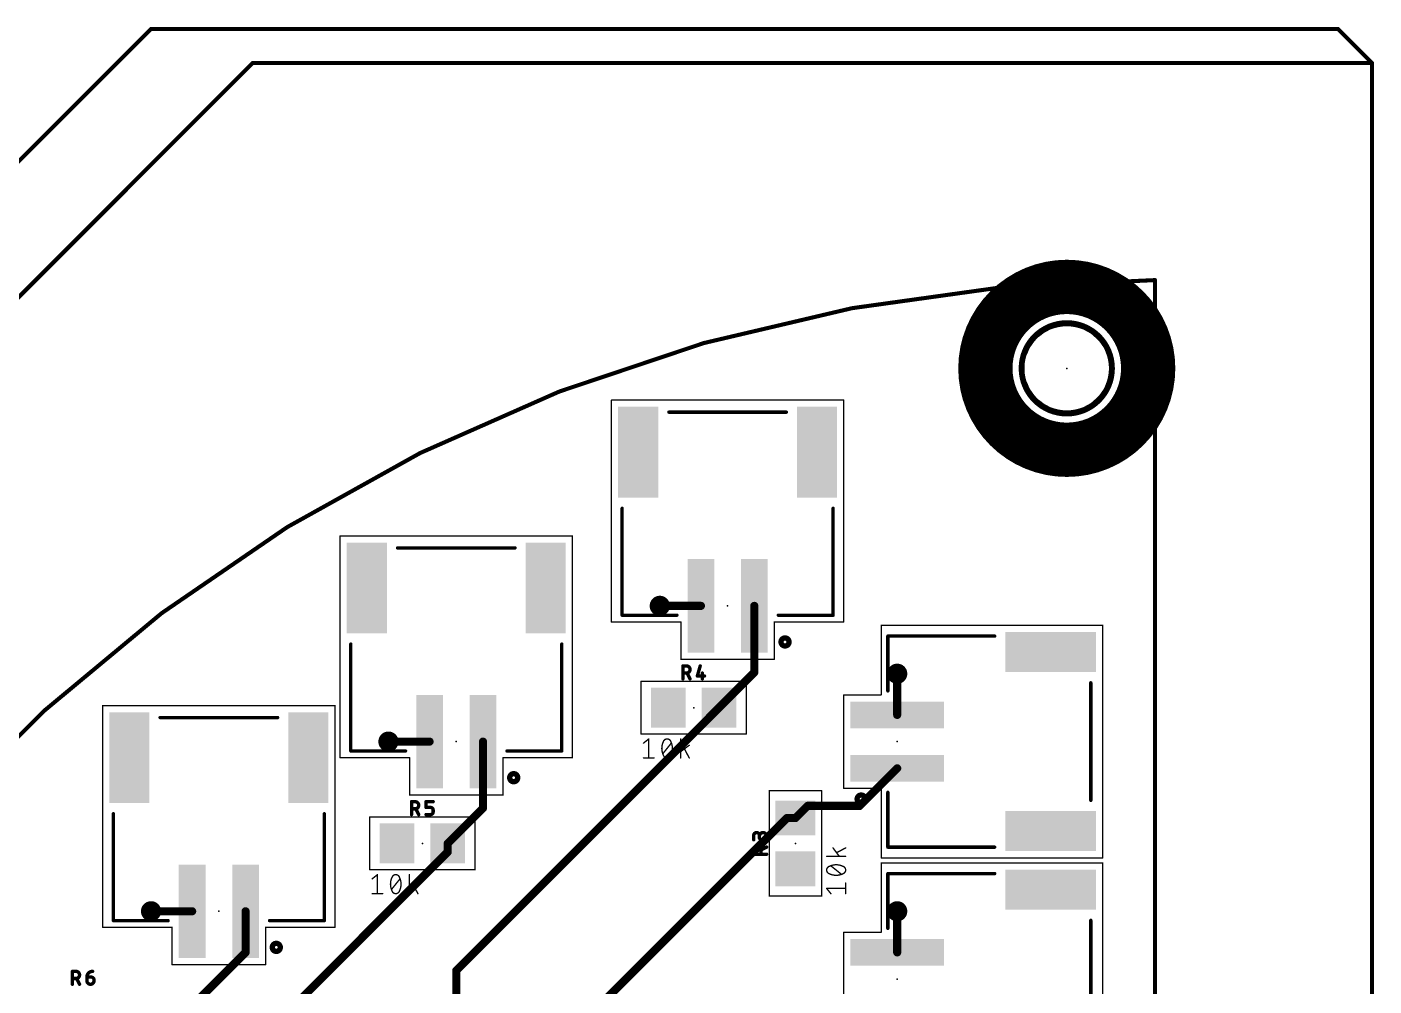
# Model space of a CAD drawing. Extents: x -0.25 to 2.75, y -0.05 to 2.8.
# Drawn here: x 0.767 to 2.753, y 1.39 to 2.803 of the extents above; entities that cross this region are included whole.
import ezdxf

# ---------------------------------------------------------------- set-up
doc = ezdxf.new("R2010")
doc.units = 0
for name, color, linetype in [('1', 22, 'CONTINUOUS'), ('16', 175, 'CONTINUOUS'), ('18', 82, 'CONTINUOUS'), ('20', 30, 'CONTINUOUS'), ('21', 253, 'CONTINUOUS'), ('23', 7, 'CONTINUOUS'), ('25', 253, 'CONTINUOUS'), ('39', 22, 'CONTINUOUS'), ('40', 175, 'CONTINUOUS'), ('41', 22, 'CONTINUOUS'), ('42', 175, 'CONTINUOUS'), ('43', 82, 'CONTINUOUS')]:
    doc.layers.add(name, color=color, linetype=linetype)

# ---------------------------------------------------------------- blocks, each defined once
blk = doc.blocks.new('RECT')
blk.add_solid([(-0.5, -0.5), (0.5, -0.5), (-0.5, 0.5), (0.5, 0.5)])
blk = doc.blocks.new('ROUNDV')
at = {"const_width": 0.5}
blk.add_lwpolyline([(0, -0.25, 1), (0, 0.25, 1), (0, -0.25)], format="xyb", dxfattribs=at)

msp = doc.modelspace()

# ---------------------------------------------------------------- linework, layer by layer
at = {"layer": '1'}
for points, const_width in [([(1.1, 2.75), (-0.25, 1.4)], 0.006), ([(2.75, 2.75), (1.1, 2.75)], 0.006), ([(2.75, 0), (2.75, 2.75)], 0.006), ([(1.76063, 1.95), (1.7, 1.95)], 0.012), ([(1.83937, 1.95), (1.83937, 1.851969)], 0.012), ([(1.83937, 1.851969), (1.787402, 1.8)], 0.012), ([(2.05, 1.78937), (2.05, 1.85)], 0.012), ([(1.4, 1.412598), (1.787402, 1.8)], 0.012), ([(1.36063, 1.75), (1.3, 1.75)], 0.012), ([(1.43937, 1.651969), (1.43937, 1.75)], 0.012), ([(2.05, 1.71063), (1.994685, 1.655315)], 0.012), ([(1.387402, 1.6), (1.43937, 1.651969)], 0.012), ([(1.917913, 1.655315), (1.9, 1.637402)], 0.012), ([(1.994685, 1.655315), (1.917913, 1.655315)], 0.012), ([(1.994685, 1.655315), (1.994488, 1.655118)], 0.012), ([(1.5625, 1.3125), (1.887402, 1.637402)], 0.012), ([(1.887402, 1.637402), (1.9, 1.637402)], 0.012), ([(1.15, 1.35), (1.387402, 1.587402)], 0.012), ([(1.387402, 1.587402), (1.387402, 1.6)], 0.012), ([(1.01063, 1.5), (0.95, 1.5)], 0.012), ([(1.08937, 1.43937), (1.08937, 1.5)], 0.012), ([(2.05, 1.43937), (2.05, 1.5)], 0.012), ([(1, 1.35), (1.08937, 1.43937)], 0.012), ([(1.4, 0.45), (1.4, 1.412598)], 0.012)]:
    msp.add_lwpolyline(points, dxfattribs=dict(at, const_width=const_width))
for points, const_width in [([(1.1, 2.7515, 1), (1.1, 2.7485)], 0.003), ([(1.101061, 2.748939, 1), (1.098939, 2.751061)], 0.003), ([(2.7515, 2.75, 1), (2.7485, 2.75)], 0.003), ([(2.75, 2.7485, 1), (2.75, 2.7515)], 0.003), ([(1.7, 1.953, 1), (1.7, 1.947)], 0.006), ([(1.76063, 1.947, 1), (1.76063, 1.953)], 0.006), ([(1.84237, 1.95, 1), (1.83637, 1.95)], 0.006), ([(1.83637, 1.851969, 1), (1.84237, 1.851969)], 0.006), ([(1.841491, 1.849847, 1), (1.837249, 1.85409)], 0.006), ([(2.053, 1.85, 1), (2.047, 1.85)], 0.006), ([(1.78528, 1.802121, 1), (1.789523, 1.797879)], 0.006), ([(1.789523, 1.797879, 1), (1.78528, 1.802121)], 0.006), ([(2.047, 1.78937, 1), (2.053, 1.78937)], 0.006), ([(1.3, 1.753, 1), (1.3, 1.747)], 0.006), ([(1.36063, 1.747, 1), (1.36063, 1.753)], 0.006), ([(1.44237, 1.75, 1), (1.43637, 1.75)], 0.006), ([(2.052121, 1.708509, 1), (2.047879, 1.712751)], 0.006), ([(1.43637, 1.651969, 1), (1.44237, 1.651969)], 0.006), ([(1.441491, 1.649847, 1), (1.437249, 1.65409)], 0.006), ([(1.917913, 1.658315, 1), (1.917913, 1.652315)], 0.006), ([(1.920035, 1.653194, 1), (1.915792, 1.657436)], 0.006), ([(1.992367, 1.657239, 1), (1.99661, 1.652997)], 0.006), ([(1.992564, 1.657436, 1), (1.996806, 1.653194)], 0.006), ([(1.996806, 1.653194, 1), (1.992564, 1.657436)], 0.006), ([(1.994685, 1.652315, 1), (1.994685, 1.658315)], 0.006), ([(1.887402, 1.640402, 1), (1.887402, 1.634402)], 0.006), ([(1.889523, 1.63528, 1), (1.88528, 1.639523)], 0.006), ([(1.897879, 1.639523, 1), (1.902121, 1.63528)], 0.006), ([(1.9, 1.634402, 1), (1.9, 1.640402)], 0.006), ([(1.390402, 1.6, 1), (1.384402, 1.6)], 0.006), ([(1.38528, 1.602121, 1), (1.389523, 1.597879)], 0.006), ([(1.384402, 1.587402, 1), (1.390402, 1.587402)], 0.006), ([(1.389523, 1.58528, 1), (1.38528, 1.589523)], 0.006), ([(0.95, 1.503, 1), (0.95, 1.497)], 0.006), ([(1.01063, 1.497, 1), (1.01063, 1.503)], 0.006), ([(1.09237, 1.5, 1), (1.08637, 1.5)], 0.006), ([(2.053, 1.5, 1), (2.047, 1.5)], 0.006), ([(1.08637, 1.43937, 1), (1.09237, 1.43937)], 0.006), ([(1.091491, 1.437249, 1), (1.087249, 1.441491)], 0.006), ([(2.047, 1.43937, 1), (2.053, 1.43937)], 0.006), ([(1.403, 1.412598, 1), (1.397, 1.412598)], 0.006), ([(1.397879, 1.41472, 1), (1.402121, 1.410477)], 0.006)]:
    msp.add_lwpolyline(points, format="xyb", dxfattribs=dict(at, const_width=const_width))
at = {"layer": '16', "const_width": 0.006}
for points in [[(0.95, 2.8), (0.75, 2.6)], [(2.7, 2.8), (0.95, 2.8)], [(2.75, 2.75), (2.7, 2.8)], [(2.75, 0.75), (2.75, 2.75)]]:
    msp.add_lwpolyline(points, dxfattribs=at)
at = {"layer": '16', "const_width": 0.003}
for points in [[(0.95, 2.8015, 1), (0.95, 2.7985)], [(0.951061, 2.798939, 1), (0.948939, 2.801061)], [(2.701061, 2.801061, 1), (2.698939, 2.798939)], [(2.7, 2.7985, 1), (2.7, 2.8015)], [(2.7515, 2.75, 1), (2.7485, 2.75)], [(2.748939, 2.748939, 1), (2.751061, 2.751061)]]:
    msp.add_lwpolyline(points, format="xyb", dxfattribs=at)
at = {"layer": '20'}
for points, const_width in [([(2.43, 2.43, 0.414214), (0, 0)], 0.006), ([(2.4315, 2.43, 1), (2.4285, 2.43)], 0.003), ([(2.43, 2.4285, 1), (2.43, 2.4315)], 0.003)]:
    msp.add_lwpolyline(points, format="xyb", dxfattribs=dict(at, const_width=const_width))
at = {"layer": '20', "const_width": 0.006}
msp.add_lwpolyline([(2.43, 2.43), (2.43, 0.525)], dxfattribs=at)
at = {"layer": '20'}
msp.add_circle((2.3, 2.3), 0.062992, dxfattribs=at)
at = {"layer": '21'}
for points, const_width in [([(2.3, 2.165, 1), (2.3, 2.435, 1), (2.3, 2.165)], 0.006), ([(2.3, 2.233071, 1), (2.3, 2.366929, 1), (2.3, 2.233071)], 0.008), ([(1.713386, 2.236683, 1), (1.713386, 2.234183)], 0.0025), ([(1.886614, 2.234183, 1), (1.886614, 2.236683)], 0.0025), ([(1.645738, 2.093701, 1), (1.643238, 2.093701)], 0.0025), ([(1.956762, 2.093701, 1), (1.954262, 2.093701)], 0.0025), ([(1.313386, 2.036683, 1), (1.313386, 2.034183)], 0.0025), ([(1.486614, 2.034183, 1), (1.486614, 2.036683)], 0.0025), ([(1.644488, 1.93747, 1), (1.644488, 1.93497)], 0.0025), ([(1.643238, 1.93622, 1), (1.645738, 1.93622)], 0.0025), ([(1.725197, 1.93497, 1), (1.725197, 1.93747)], 0.0025), ([(1.874803, 1.93747, 1), (1.874803, 1.93497)], 0.0025), ([(1.954262, 1.93622, 1), (1.956762, 1.93622)], 0.0025), ([(1.955512, 1.93497, 1), (1.955512, 1.93747)], 0.0025), ([(1.884646, 1.892913, 1), (1.884646, 1.900787, 1), (1.884646, 1.892913)], 0.011811), ([(2.03747, 1.905512, 1), (2.03497, 1.905512)], 0.0025), ([(2.03622, 1.906762, 1), (2.03622, 1.904262)], 0.0025), ([(2.193701, 1.904262, 1), (2.193701, 1.906762)], 0.0025), ([(1.245738, 1.893701, 1), (1.243238, 1.893701)], 0.0025), ([(1.556762, 1.893701, 1), (1.554262, 1.893701)], 0.0025), ([(2.336683, 1.836614, 1), (2.334183, 1.836614)], 0.0025), ([(2.03497, 1.824803, 1), (2.03747, 1.824803)], 0.0025), ([(0.963386, 1.786683, 1), (0.963386, 1.784183)], 0.0025), ([(1.136614, 1.784183, 1), (1.136614, 1.786683)], 0.0025), ([(1.675688, 1.748168, 1), (1.676312, 1.747387)], 0.001), ([(1.684278, 1.754, 1), (1.683278, 1.754)], 0.001), ([(1.68409, 1.75361, 1), (1.683465, 1.75439)], 0.001), ([(1.705333, 1.750111, 0.113888), (1.703, 1.74)], 0.002), ([(1.710778, 1.754, 0.320466), (1.705333, 1.750111)], 0.002), ([(1.70486, 1.750273, 1), (1.705806, 1.749949)], 0.001), ([(1.705783, 1.749892, 1), (1.704884, 1.75033)], 0.001), ([(1.716222, 1.750111, 0.320462), (1.710778, 1.754)], 0.002), ([(1.710778, 1.7545, 1), (1.710778, 1.7535)], 0.001), ([(1.710778, 1.7535, 1), (1.710778, 1.7545)], 0.001), ([(1.718555, 1.74, 0.113887), (1.716222, 1.750111)], 0.002), ([(1.716672, 1.75033, 1), (1.715773, 1.749892)], 0.001), ([(1.715749, 1.749949, 1), (1.716695, 1.750273)], 0.001), ([(1.71739, 1.747465, 1), (1.716609, 1.74809)], 0.001), ([(1.731449, 1.754, 1), (1.730449, 1.754)], 0.001), ([(1.244488, 1.73747, 1), (1.244488, 1.73497)], 0.0025), ([(1.243238, 1.73622, 1), (1.245738, 1.73622)], 0.0025), ([(1.325197, 1.73497, 1), (1.325197, 1.73747)], 0.0025), ([(1.474803, 1.73747, 1), (1.474803, 1.73497)], 0.0025), ([(1.554262, 1.73622, 1), (1.556762, 1.73622)], 0.0025), ([(1.555512, 1.73497, 1), (1.555512, 1.73747)], 0.0025), ([(1.703, 1.74, 0.113885), (1.705333, 1.729889)], 0.002), ([(1.7035, 1.74, 1), (1.7025, 1.74)], 0.001), ([(1.7025, 1.74, 1), (1.7035, 1.74)], 0.001), ([(1.704165, 1.732535, 1), (1.704946, 1.73191)], 0.001), ([(1.705333, 1.729889, 0.32046), (1.710778, 1.726)], 0.002), ([(1.705806, 1.730051, 1), (1.70486, 1.729727)], 0.001), ([(1.704884, 1.72967, 1), (1.705783, 1.730108)], 0.001), ([(1.710778, 1.726, 0.320456), (1.716222, 1.729889)], 0.002), ([(1.716222, 1.729889, 0.113885), (1.718555, 1.74)], 0.002), ([(1.715773, 1.730108, 1), (1.716672, 1.72967)], 0.001), ([(1.716695, 1.729727, 1), (1.715749, 1.730051)], 0.001), ([(1.719055, 1.74, 1), (1.718055, 1.74)], 0.001), ([(1.718055, 1.74, 1), (1.719055, 1.74)], 0.001), ([(1.730649, 1.735733, 1), (1.731249, 1.734933)], 0.001), ([(1.736835, 1.739456, 1), (1.735951, 1.738988)], 0.001), ([(1.743693, 1.744267, 1), (1.743093, 1.745067)], 0.001), ([(1.676, 1.7265, 1), (1.676, 1.7255)], 0.001), ([(1.683278, 1.726, 1), (1.684278, 1.726)], 0.001), ([(1.691555, 1.7255, 1), (1.691555, 1.7265)], 0.001), ([(1.710778, 1.7265, 1), (1.710778, 1.7255)], 0.001), ([(1.710778, 1.7255, 1), (1.710778, 1.7265)], 0.001), ([(1.730449, 1.726, 1), (1.731449, 1.726)], 0.001), ([(1.742951, 1.725766, 1), (1.743835, 1.726234)], 0.001), ([(1.484646, 1.692913, 1), (1.484646, 1.700787, 1), (1.484646, 1.692913)], 0.011811), ([(1.99685, 1.661417, 1), (1.99685, 1.669291, 1), (1.99685, 1.661417)], 0.011811), ([(2.03747, 1.675197, 1), (2.03497, 1.675197)], 0.0025), ([(2.334183, 1.663386, 1), (2.336683, 1.663386)], 0.0025), ([(0.895738, 1.643701, 1), (0.893238, 1.643701)], 0.0025), ([(1.206762, 1.643701, 1), (1.204262, 1.643701)], 0.0025), ([(1.955733, 1.593693, 1), (1.954933, 1.593093)], 0.001), ([(1.974234, 1.592951, 1), (1.973766, 1.593835)], 0.001), ([(2.03622, 1.595738, 1), (2.03622, 1.593238)], 0.0025), ([(2.03497, 1.594488, 1), (2.03747, 1.594488)], 0.0025), ([(2.193701, 1.593238, 1), (2.193701, 1.595738)], 0.0025), ([(1.946, 1.581449, 1), (1.946, 1.580449)], 0.001), ([(1.96, 1.568555, 0.113885), (1.949889, 1.566222)], 0.002), ([(1.970111, 1.566222, 0.113885), (1.96, 1.568555)], 0.002), ([(1.96, 1.569055, 1), (1.96, 1.568055)], 0.001), ([(1.96, 1.568055, 1), (1.96, 1.569055)], 0.001), ([(1.960544, 1.586835, 1), (1.961012, 1.585951)], 0.001), ([(1.964267, 1.580649, 1), (1.965067, 1.581249)], 0.001), ([(1.974, 1.580449, 1), (1.974, 1.581449)], 0.001), ([(1.284278, 1.554, 1), (1.283278, 1.554)], 0.001), ([(1.28409, 1.55361, 1), (1.283465, 1.55439)], 0.001), ([(1.305333, 1.550111, 0.113888), (1.303, 1.54)], 0.002), ([(1.310778, 1.554, 0.320466), (1.305333, 1.550111)], 0.002), ([(1.30486, 1.550273, 1), (1.305806, 1.549949)], 0.001), ([(1.305783, 1.549892, 1), (1.304884, 1.55033)], 0.001), ([(1.316222, 1.550111, 0.320462), (1.310778, 1.554)], 0.002), ([(1.310778, 1.5545, 1), (1.310778, 1.5535)], 0.001), ([(1.310778, 1.5535, 1), (1.310778, 1.5545)], 0.001), ([(1.318555, 1.54, 0.113887), (1.316222, 1.550111)], 0.002), ([(1.316672, 1.55033, 1), (1.315773, 1.549892)], 0.001), ([(1.315749, 1.549949, 1), (1.316695, 1.550273)], 0.001), ([(1.331449, 1.554, 1), (1.330449, 1.554)], 0.001), ([(1.949889, 1.566222, 0.320468), (1.946, 1.560778)], 0.002), ([(1.946, 1.560778, 0.320471), (1.949889, 1.555333)], 0.002), ([(1.9465, 1.560778, 1), (1.9455, 1.560778)], 0.001), ([(1.9455, 1.560778, 1), (1.9465, 1.560778)], 0.001), ([(1.94967, 1.566672, 1), (1.950108, 1.565773)], 0.001), ([(1.950108, 1.555783, 1), (1.94967, 1.554884)], 0.001), ([(1.949889, 1.555333, 0.113885), (1.96, 1.553)], 0.002), ([(1.950051, 1.565749, 1), (1.949727, 1.566695)], 0.001), ([(1.949727, 1.55486, 1), (1.950051, 1.555806)], 0.001), ([(1.952535, 1.56739, 1), (1.95191, 1.566609)], 0.001), ([(1.96, 1.553, 0.113885), (1.970111, 1.555333)], 0.002), ([(1.96, 1.5535, 1), (1.96, 1.5525)], 0.001), ([(1.96, 1.5525, 1), (1.96, 1.5535)], 0.001), ([(1.967465, 1.554165, 1), (1.96809, 1.554946)], 0.001), ([(1.974, 1.560778, 0.320456), (1.970111, 1.566222)], 0.002), ([(1.970273, 1.566695, 1), (1.969949, 1.565749)], 0.001), ([(1.970111, 1.555333, 0.32046), (1.974, 1.560778)], 0.002), ([(1.969949, 1.555806, 1), (1.970273, 1.55486)], 0.001), ([(1.969892, 1.565773, 1), (1.97033, 1.566672)], 0.001), ([(1.97033, 1.554884, 1), (1.969892, 1.555783)], 0.001), ([(1.9745, 1.560778, 1), (1.9735, 1.560778)], 0.001), ([(1.9735, 1.560778, 1), (1.9745, 1.560778)], 0.001), ([(2.03747, 1.555512, 1), (2.03497, 1.555512)], 0.0025), ([(2.03622, 1.556762, 1), (2.03622, 1.554262)], 0.0025), ([(2.193701, 1.554262, 1), (2.193701, 1.556762)], 0.0025), ([(1.275688, 1.548168, 1), (1.276312, 1.547387)], 0.001), ([(1.303, 1.54, 0.113885), (1.305333, 1.529889)], 0.002), ([(1.3035, 1.54, 1), (1.3025, 1.54)], 0.001), ([(1.3025, 1.54, 1), (1.3035, 1.54)], 0.001), ([(1.304165, 1.532535, 1), (1.304946, 1.53191)], 0.001), ([(1.305333, 1.529889, 0.32046), (1.310778, 1.526)], 0.002), ([(1.305806, 1.530051, 1), (1.30486, 1.529727)], 0.001), ([(1.304884, 1.52967, 1), (1.305783, 1.530108)], 0.001), ([(1.310778, 1.526, 0.320456), (1.316222, 1.529889)], 0.002), ([(1.316222, 1.529889, 0.113885), (1.318555, 1.54)], 0.002), ([(1.315773, 1.530108, 1), (1.316672, 1.52967)], 0.001), ([(1.316695, 1.529727, 1), (1.315749, 1.530051)], 0.001), ([(1.31739, 1.547465, 1), (1.316609, 1.54809)], 0.001), ([(1.319055, 1.54, 1), (1.318055, 1.54)], 0.001), ([(1.318055, 1.54, 1), (1.319055, 1.54)], 0.001), ([(1.330649, 1.535733, 1), (1.331249, 1.534933)], 0.001), ([(1.336835, 1.539456, 1), (1.335951, 1.538988)], 0.001), ([(1.343693, 1.544267, 1), (1.343093, 1.545067)], 0.001), ([(1.946, 1.534278, 1), (1.946, 1.533278)], 0.001), ([(1.94639, 1.53409, 1), (1.94561, 1.533465)], 0.001), ([(1.9745, 1.541555, 1), (1.9735, 1.541555)], 0.001), ([(1.974, 1.533278, 1), (1.974, 1.534278)], 0.001), ([(1.276, 1.5265, 1), (1.276, 1.5255)], 0.001), ([(1.283278, 1.526, 1), (1.284278, 1.526)], 0.001), ([(1.291555, 1.5255, 1), (1.291555, 1.5265)], 0.001), ([(1.310778, 1.5265, 1), (1.310778, 1.5255)], 0.001), ([(1.310778, 1.5255, 1), (1.310778, 1.5265)], 0.001), ([(1.330449, 1.526, 1), (1.331449, 1.526)], 0.001), ([(1.342951, 1.525766, 1), (1.343835, 1.526234)], 0.001), ([(1.951832, 1.525688, 1), (1.952613, 1.526312)], 0.001), ([(1.9735, 1.526, 1), (1.9745, 1.526)], 0.001), ([(0.894488, 1.48747, 1), (0.894488, 1.48497)], 0.0025), ([(0.893238, 1.48622, 1), (0.895738, 1.48622)], 0.0025), ([(0.975197, 1.48497, 1), (0.975197, 1.48747)], 0.0025), ([(1.124803, 1.48747, 1), (1.124803, 1.48497)], 0.0025), ([(1.204262, 1.48622, 1), (1.206762, 1.48622)], 0.0025), ([(1.205512, 1.48497, 1), (1.205512, 1.48747)], 0.0025), ([(2.03497, 1.474803, 1), (2.03747, 1.474803)], 0.0025), ([(2.336683, 1.486614, 1), (2.334183, 1.486614)], 0.0025), ([(1.134646, 1.442913, 1), (1.134646, 1.450787, 1), (1.134646, 1.442913)], 0.011811)]:
    msp.add_lwpolyline(points, format="xyb", dxfattribs=dict(at, const_width=const_width))
for points, const_width in [([(1.886614, 2.235433), (1.713386, 2.235433)], 0.005), ([(1.644488, 2.093701), (1.644488, 1.93622)], 0.005), ([(1.955512, 1.93622), (1.955512, 2.093701)], 0.005), ([(1.486614, 2.035433), (1.313386, 2.035433)], 0.005), ([(1.644488, 1.93622), (1.725197, 1.93622)], 0.005), ([(1.874803, 1.93622), (1.955512, 1.93622)], 0.005), ([(2.03622, 1.905512), (2.03622, 1.824803)], 0.005), ([(2.193701, 1.905512), (2.03622, 1.905512)], 0.005), ([(1.244488, 1.893701), (1.244488, 1.73622)], 0.005), ([(1.555512, 1.73622), (1.555512, 1.893701)], 0.005), ([(2.335433, 1.663386), (2.335433, 1.836614)], 0.005), ([(1.136614, 1.785433), (0.963386, 1.785433)], 0.005), ([(1.676, 1.747778), (1.683778, 1.754)], 0.002), ([(1.683778, 1.754), (1.683778, 1.726)], 0.002), ([(1.704555, 1.732222), (1.717, 1.747778)], 0.002), ([(1.730949, 1.726), (1.730949, 1.754)], 0.002), ([(1.244488, 1.73622), (1.325197, 1.73622)], 0.005), ([(1.474803, 1.73622), (1.555512, 1.73622)], 0.005), ([(1.743393, 1.744667), (1.730949, 1.735333)], 0.002), ([(1.743393, 1.726), (1.736393, 1.739222)], 0.002), ([(1.676, 1.726), (1.691555, 1.726)], 0.002), ([(2.03622, 1.675197), (2.03622, 1.594488)], 0.005), ([(0.894488, 1.643701), (0.894488, 1.48622)], 0.005), ([(1.205512, 1.48622), (1.205512, 1.643701)], 0.005), ([(1.955333, 1.593393), (1.964667, 1.580949)], 0.002), ([(1.974, 1.593393), (1.960778, 1.586393)], 0.002), ([(2.03622, 1.594488), (2.193701, 1.594488)], 0.005), ([(1.974, 1.580949), (1.946, 1.580949)], 0.002), ([(1.276, 1.547778), (1.283778, 1.554)], 0.002), ([(1.283778, 1.554), (1.283778, 1.526)], 0.002), ([(1.330949, 1.526), (1.330949, 1.554)], 0.002), ([(1.967778, 1.554555), (1.952222, 1.567)], 0.002), ([(2.03622, 1.555512), (2.03622, 1.474803)], 0.005), ([(2.193701, 1.555512), (2.03622, 1.555512)], 0.005), ([(1.304555, 1.532222), (1.317, 1.547778)], 0.002), ([(1.343393, 1.544667), (1.330949, 1.535333)], 0.002), ([(1.343393, 1.526), (1.336393, 1.539222)], 0.002), ([(1.952222, 1.526), (1.946, 1.533778)], 0.002), ([(1.946, 1.533778), (1.974, 1.533778)], 0.002), ([(1.974, 1.526), (1.974, 1.541555)], 0.002), ([(1.276, 1.526), (1.291555, 1.526)], 0.002), ([(0.894488, 1.48622), (0.975197, 1.48622)], 0.005), ([(1.124803, 1.48622), (1.205512, 1.48622)], 0.005), ([(2.335433, 1.313386), (2.335433, 1.486614)], 0.005)]:
    msp.add_lwpolyline(points, dxfattribs=dict(at, const_width=const_width))
at = {"layer": '23'}
for p in [(2.3, 2.3), (1.8, 1.95), (1.75, 1.8), (1.4, 1.75), (2.05, 1.75), (1.35, 1.6), (1.9, 1.6), (1.05, 1.5), (2.05, 1.4)]:
    msp.add_point(p, dxfattribs=at)
at = {"layer": '25', "const_width": 0.005}
for points in [[(1.734048, 1.8425), (1.734048, 1.8615)], [(1.734048, 1.8615), (1.739325, 1.8615)], [(1.739325, 1.850944), (1.734048, 1.850944)], [(1.744603, 1.8425), (1.740381, 1.850944)], [(1.759619, 1.8615), (1.755397, 1.846722)], [(1.755397, 1.846722), (1.765952, 1.846722)], [(1.762786, 1.850944), (1.762786, 1.8425)], [(1.334048, 1.6425), (1.334048, 1.6615)], [(1.334048, 1.6615), (1.339325, 1.6615)], [(1.339325, 1.650944), (1.334048, 1.650944)], [(1.344603, 1.6425), (1.340381, 1.650944)], [(1.355397, 1.653055), (1.355397, 1.6615)], [(1.355397, 1.6615), (1.365952, 1.6615)], [(1.36173, 1.653055), (1.355397, 1.653055)], [(1.365952, 1.646722), (1.365952, 1.648833)], [(1.355397, 1.6425), (1.36173, 1.6425)], [(1.8385, 1.605397), (1.8385, 1.61173)], [(1.846945, 1.61173), (1.846945, 1.607508)], [(1.8575, 1.605397), (1.8575, 1.610674)], [(1.8385, 1.584048), (1.8385, 1.589325)], [(1.8575, 1.594603), (1.849056, 1.590381)], [(1.849056, 1.589325), (1.849056, 1.584048)], [(1.8575, 1.584048), (1.8385, 1.584048)], [(0.834048, 1.3925), (0.834048, 1.4115)], [(0.834048, 1.4115), (0.839325, 1.4115)], [(0.839325, 1.400944), (0.834048, 1.400944)], [(0.844603, 1.3925), (0.840381, 1.400944)], [(0.855397, 1.403055), (0.86173, 1.403055)], [(0.855397, 1.397778), (0.855397, 1.403055)], [(0.865952, 1.398833), (0.865952, 1.397778)]]:
    msp.add_lwpolyline(points, dxfattribs=at)
at = {"layer": '25'}
for points, const_width in [([(1.735298, 1.8615, 1), (1.732798, 1.8615)], 0.0025), ([(1.734048, 1.86275, 1), (1.734048, 1.86025)], 0.0025), ([(1.734048, 1.852194, 1), (1.734048, 1.849694)], 0.0025), ([(1.739325, 1.850944, 1), (1.739325, 1.8615)], 0.005), ([(1.739325, 1.86275, 1), (1.739325, 1.86025)], 0.0025), ([(1.739325, 1.852194, 1), (1.739325, 1.849694)], 0.0025), ([(1.741499, 1.851503, 1), (1.739263, 1.850385)], 0.0025), ([(1.739325, 1.86025, 1), (1.739325, 1.86275)], 0.0025), ([(1.739325, 1.849694, 1), (1.739325, 1.852194)], 0.0025), ([(1.755397, 1.847972, 1), (1.755397, 1.845472)], 0.0025), ([(1.754195, 1.847066, 1), (1.756599, 1.846379)], 0.0025), ([(1.760821, 1.861157, 1), (1.758417, 1.861843)], 0.0025), ([(1.764036, 1.850944, 1), (1.761536, 1.850944)], 0.0025), ([(1.765952, 1.845472, 1), (1.765952, 1.847972)], 0.0025), ([(1.732798, 1.8425, 1), (1.735298, 1.8425)], 0.0025), ([(1.743485, 1.841941, 1), (1.745721, 1.843059)], 0.0025), ([(1.761536, 1.8425, 1), (1.764036, 1.8425)], 0.0025), ([(1.335298, 1.6615, 1), (1.332798, 1.6615)], 0.0025), ([(1.334048, 1.66275, 1), (1.334048, 1.66025)], 0.0025), ([(1.334048, 1.652194, 1), (1.334048, 1.649694)], 0.0025), ([(1.339325, 1.650944, 1), (1.339325, 1.6615)], 0.005), ([(1.339325, 1.66275, 1), (1.339325, 1.66025)], 0.0025), ([(1.339325, 1.652194, 1), (1.339325, 1.649694)], 0.0025), ([(1.341499, 1.651503, 1), (1.339263, 1.650385)], 0.0025), ([(1.339325, 1.66025, 1), (1.339325, 1.66275)], 0.0025), ([(1.339325, 1.649694, 1), (1.339325, 1.652194)], 0.0025), ([(1.356647, 1.6615, 1), (1.354147, 1.6615)], 0.0025), ([(1.355397, 1.66275, 1), (1.355397, 1.66025)], 0.0025), ([(1.355397, 1.654305, 1), (1.355397, 1.651805)], 0.0025), ([(1.354147, 1.653055, 1), (1.356647, 1.653055)], 0.0025), ([(1.365952, 1.648833, 0.414214), (1.36173, 1.653055)], 0.005), ([(1.36173, 1.654305, 1), (1.36173, 1.651805)], 0.0025), ([(1.36173, 1.6425, 0.414214), (1.365952, 1.646722)], 0.005), ([(1.36173, 1.651805, 1), (1.36173, 1.654305)], 0.0025), ([(1.367202, 1.648833, 1), (1.364702, 1.648833)], 0.0025), ([(1.364702, 1.648833, 1), (1.367202, 1.648833)], 0.0025), ([(1.367202, 1.646722, 1), (1.364702, 1.646722)], 0.0025), ([(1.365952, 1.66025, 1), (1.365952, 1.66275)], 0.0025), ([(1.332798, 1.6425, 1), (1.335298, 1.6425)], 0.0025), ([(1.343485, 1.641941, 1), (1.345721, 1.643059)], 0.0025), ([(1.355397, 1.64375, 1), (1.355397, 1.64125)], 0.0025), ([(1.36173, 1.64375, 1), (1.36173, 1.64125)], 0.0025), ([(1.36173, 1.64125, 1), (1.36173, 1.64375)], 0.0025), ([(1.364702, 1.646722, 1), (1.367202, 1.646722)], 0.0025), ([(1.846944, 1.61173, 1), (1.8385, 1.61173)], 0.005), ([(1.83975, 1.61173, 1), (1.83725, 1.61173)], 0.0025), ([(1.83725, 1.61173, 1), (1.83975, 1.61173)], 0.0025), ([(1.8575, 1.610674, 1), (1.846944, 1.610674)], 0.005), ([(1.845694, 1.61173, 1), (1.848194, 1.61173)], 0.0025), ([(1.845694, 1.610674, 1), (1.848194, 1.610674)], 0.0025), ([(1.848195, 1.61173, 1), (1.845695, 1.61173)], 0.0025), ([(1.845695, 1.607508, 1), (1.848195, 1.607508)], 0.0025), ([(1.85875, 1.610674, 1), (1.85625, 1.610674)], 0.0025), ([(1.85625, 1.610674, 1), (1.85875, 1.610674)], 0.0025), ([(1.83725, 1.605397, 1), (1.83975, 1.605397)], 0.0025), ([(1.849056, 1.589325, 1), (1.8385, 1.589325)], 0.005), ([(1.83975, 1.589325, 1), (1.83725, 1.589325)], 0.0025), ([(1.83725, 1.589325, 1), (1.83975, 1.589325)], 0.0025), ([(1.848497, 1.591499, 1), (1.849615, 1.589263)], 0.0025), ([(1.850306, 1.589325, 1), (1.847806, 1.589325)], 0.0025), ([(1.847806, 1.589325, 1), (1.850306, 1.589325)], 0.0025), ([(1.85625, 1.605397, 1), (1.85875, 1.605397)], 0.0025), ([(1.858059, 1.593485, 1), (1.856941, 1.595721)], 0.0025), ([(1.8385, 1.585298, 1), (1.8385, 1.582798)], 0.0025), ([(1.83725, 1.584048, 1), (1.83975, 1.584048)], 0.0025), ([(1.847806, 1.584048, 1), (1.850306, 1.584048)], 0.0025), ([(1.8575, 1.582798, 1), (1.8575, 1.585298)], 0.0025), ([(0.835298, 1.4115, 1), (0.832798, 1.4115)], 0.0025), ([(0.834048, 1.41275, 1), (0.834048, 1.41025)], 0.0025), ([(0.839325, 1.400944, 1), (0.839325, 1.4115)], 0.005), ([(0.839325, 1.41275, 1), (0.839325, 1.41025)], 0.0025), ([(0.839325, 1.41025, 1), (0.839325, 1.41275)], 0.0025), ([(0.863841, 1.4115, 0.414209), (0.855397, 1.403055)], 0.005), ([(0.863841, 1.41025, 1), (0.863841, 1.41275)], 0.0025), ([(0.834048, 1.402194, 1), (0.834048, 1.399694)], 0.0025), ([(0.832798, 1.3925, 1), (0.835298, 1.3925)], 0.0025), ([(0.839325, 1.402194, 1), (0.839325, 1.399694)], 0.0025), ([(0.841499, 1.401503, 1), (0.839263, 1.400385)], 0.0025), ([(0.839325, 1.399694, 1), (0.839325, 1.402194)], 0.0025), ([(0.843485, 1.391941, 1), (0.845721, 1.393059)], 0.0025), ([(0.855397, 1.404305, 1), (0.855397, 1.401805)], 0.0025), ([(0.856647, 1.403055, 1), (0.854147, 1.403055)], 0.0025), ([(0.854147, 1.403055, 1), (0.856647, 1.403055)], 0.0025), ([(0.855397, 1.397778, 1), (0.865952, 1.397778)], 0.005), ([(0.856647, 1.397778, 1), (0.854147, 1.397778)], 0.0025), ([(0.854147, 1.397778, 1), (0.856647, 1.397778)], 0.0025), ([(0.865952, 1.398833, 0.414214), (0.86173, 1.403055)], 0.005), ([(0.86173, 1.404305, 1), (0.86173, 1.401805)], 0.0025), ([(0.86173, 1.401805, 1), (0.86173, 1.404305)], 0.0025), ([(0.867202, 1.398833, 1), (0.864702, 1.398833)], 0.0025), ([(0.867202, 1.397778, 1), (0.864702, 1.397778)], 0.0025), ([(0.864702, 1.398833, 1), (0.867202, 1.398833)], 0.0025), ([(0.864702, 1.397778, 1), (0.867202, 1.397778)], 0.0025)]:
    msp.add_lwpolyline(points, format="xyb", dxfattribs=dict(at, const_width=const_width))
at = {"layer": '39'}
for points, const_width in [([(2.3, 2.18, 1), (2.3, 2.42, 1), (2.3, 2.18)], 0.08), ([(1.62874, 2.253642, 1), (1.62874, 2.252657)], 0.000984), ([(1.629232, 2.25315, 1), (1.628248, 2.25315)], 0.000984), ([(1.971752, 2.25315, 1), (1.970768, 2.25315)], 0.000984), ([(1.97126, 2.252657, 1), (1.97126, 2.253642)], 0.000984), ([(1.22874, 2.053642, 1), (1.22874, 2.052657)], 0.000984), ([(1.229232, 2.05315, 1), (1.228248, 2.05315)], 0.000984), ([(1.571752, 2.05315, 1), (1.570768, 2.05315)], 0.000984), ([(1.57126, 2.052657, 1), (1.57126, 2.053642)], 0.000984), ([(1.62874, 1.92687, 1), (1.62874, 1.925886)], 0.000984), ([(1.628248, 1.926378, 1), (1.629232, 1.926378)], 0.000984), ([(1.731594, 1.926378, 1), (1.73061, 1.926378)], 0.000984), ([(1.731102, 1.925886, 1), (1.731102, 1.92687)], 0.000984), ([(1.868898, 1.92687, 1), (1.868898, 1.925886)], 0.000984), ([(1.86939, 1.926378, 1), (1.868406, 1.926378)], 0.000984), ([(1.970768, 1.926378, 1), (1.971752, 1.926378)], 0.000984), ([(1.97126, 1.925886, 1), (1.97126, 1.92687)], 0.000984), ([(2.02687, 1.92126, 1), (2.025886, 1.92126)], 0.000984), ([(2.026378, 1.921752, 1), (2.026378, 1.920768)], 0.000984), ([(2.353642, 1.92126, 1), (2.352657, 1.92126)], 0.000984), ([(2.35315, 1.920768, 1), (2.35315, 1.921752)], 0.000984), ([(1.731102, 1.871752, 1), (1.731102, 1.870768)], 0.000984), ([(1.73061, 1.87126, 1), (1.731594, 1.87126)], 0.000984), ([(1.868406, 1.87126, 1), (1.86939, 1.87126)], 0.000984), ([(1.868898, 1.870768, 1), (1.868898, 1.871752)], 0.000984), ([(1.672323, 1.839201, 1), (1.672323, 1.838201)], 0.001), ([(1.672823, 1.838701, 1), (1.671823, 1.838701)], 0.001), ([(1.828177, 1.838701, 1), (1.827177, 1.838701)], 0.001), ([(1.827677, 1.838201, 1), (1.827677, 1.839201)], 0.001), ([(1.971752, 1.818898, 1), (1.970768, 1.818898)], 0.000984), ([(1.97126, 1.81939, 1), (1.97126, 1.818406)], 0.000984), ([(2.025886, 1.818898, 1), (2.02687, 1.818898)], 0.000984), ([(2.026378, 1.818406, 1), (2.026378, 1.81939)], 0.000984), ([(0.87874, 1.803642, 1), (0.87874, 1.802657)], 0.000984), ([(0.879232, 1.80315, 1), (0.878248, 1.80315)], 0.000984), ([(1.221752, 1.80315, 1), (1.220768, 1.80315)], 0.000984), ([(1.22126, 1.802657, 1), (1.22126, 1.803642)], 0.000984), ([(1.672323, 1.761799, 1), (1.672323, 1.760799)], 0.001), ([(1.671823, 1.761299, 1), (1.672823, 1.761299)], 0.001), ([(1.827177, 1.761299, 1), (1.828177, 1.761299)], 0.001), ([(1.827677, 1.760799, 1), (1.827677, 1.761799)], 0.001), ([(1.22874, 1.72687, 1), (1.22874, 1.725886)], 0.000984), ([(1.228248, 1.726378, 1), (1.229232, 1.726378)], 0.000984), ([(1.331594, 1.726378, 1), (1.33061, 1.726378)], 0.000984), ([(1.331102, 1.725886, 1), (1.331102, 1.72687)], 0.000984), ([(1.468898, 1.72687, 1), (1.468898, 1.725886)], 0.000984), ([(1.46939, 1.726378, 1), (1.468406, 1.726378)], 0.000984), ([(1.570768, 1.726378, 1), (1.571752, 1.726378)], 0.000984), ([(1.57126, 1.725886, 1), (1.57126, 1.72687)], 0.000984), ([(1.331102, 1.671752, 1), (1.331102, 1.670768)], 0.000984), ([(1.33061, 1.67126, 1), (1.331594, 1.67126)], 0.000984), ([(1.468406, 1.67126, 1), (1.46939, 1.67126)], 0.000984), ([(1.468898, 1.670768, 1), (1.468898, 1.671752)], 0.000984), ([(1.861799, 1.677677, 1), (1.860799, 1.677677)], 0.001), ([(1.861299, 1.678177, 1), (1.861299, 1.677177)], 0.001), ([(1.939201, 1.677677, 1), (1.938201, 1.677677)], 0.001), ([(1.938701, 1.677177, 1), (1.938701, 1.678177)], 0.001), ([(1.97126, 1.681594, 1), (1.97126, 1.68061)], 0.000984), ([(1.970768, 1.681102, 1), (1.971752, 1.681102)], 0.000984), ([(2.02687, 1.681102, 1), (2.025886, 1.681102)], 0.000984), ([(2.026378, 1.68061, 1), (2.026378, 1.681594)], 0.000984), ([(1.272323, 1.639201, 1), (1.272323, 1.638201)], 0.001), ([(1.272823, 1.638701, 1), (1.271823, 1.638701)], 0.001), ([(1.428177, 1.638701, 1), (1.427177, 1.638701)], 0.001), ([(1.427677, 1.638201, 1), (1.427677, 1.639201)], 0.001), ([(2.026378, 1.579232, 1), (2.026378, 1.578248)], 0.000984), ([(2.025886, 1.57874, 1), (2.02687, 1.57874)], 0.000984), ([(2.02687, 1.57126, 1), (2.025886, 1.57126)], 0.000984), ([(2.026378, 1.571752, 1), (2.026378, 1.570768)], 0.000984), ([(2.352657, 1.57874, 1), (2.353642, 1.57874)], 0.000984), ([(2.353642, 1.57126, 1), (2.352657, 1.57126)], 0.000984), ([(2.35315, 1.578248, 1), (2.35315, 1.579232)], 0.000984), ([(2.35315, 1.570768, 1), (2.35315, 1.571752)], 0.000984), ([(1.272323, 1.561799, 1), (1.272323, 1.560799)], 0.001), ([(1.271823, 1.561299, 1), (1.272823, 1.561299)], 0.001), ([(1.427177, 1.561299, 1), (1.428177, 1.561299)], 0.001), ([(1.427677, 1.560799, 1), (1.427677, 1.561799)], 0.001), ([(1.861299, 1.522823, 1), (1.861299, 1.521823)], 0.001), ([(1.860799, 1.522323, 1), (1.861799, 1.522323)], 0.001), ([(1.938201, 1.522323, 1), (1.939201, 1.522323)], 0.001), ([(1.938701, 1.521823, 1), (1.938701, 1.522823)], 0.001), ([(0.87874, 1.47687, 1), (0.87874, 1.475886)], 0.000984), ([(0.878248, 1.476378, 1), (0.879232, 1.476378)], 0.000984), ([(0.981594, 1.476378, 1), (0.98061, 1.476378)], 0.000984), ([(0.981102, 1.475886, 1), (0.981102, 1.47687)], 0.000984), ([(1.118898, 1.47687, 1), (1.118898, 1.475886)], 0.000984), ([(1.11939, 1.476378, 1), (1.118406, 1.476378)], 0.000984), ([(1.220768, 1.476378, 1), (1.221752, 1.476378)], 0.000984), ([(1.22126, 1.475886, 1), (1.22126, 1.47687)], 0.000984), ([(1.971752, 1.468898, 1), (1.970768, 1.468898)], 0.000984), ([(1.97126, 1.46939, 1), (1.97126, 1.468406)], 0.000984), ([(2.026378, 1.468406, 1), (2.026378, 1.46939)], 0.000984), ([(2.025886, 1.468898, 1), (2.02687, 1.468898)], 0.000984), ([(0.981102, 1.421752, 1), (0.981102, 1.420768)], 0.000984), ([(0.98061, 1.42126, 1), (0.981594, 1.42126)], 0.000984), ([(1.118406, 1.42126, 1), (1.11939, 1.42126)], 0.000984), ([(1.118898, 1.420768, 1), (1.118898, 1.421752)], 0.000984)]:
    msp.add_lwpolyline(points, format="xyb", dxfattribs=dict(at, const_width=const_width))
for points, const_width in [([(1.62874, 2.25315), (1.97126, 2.25315)], 0.001969), ([(1.62874, 1.926378), (1.62874, 2.25315)], 0.001969), ([(1.97126, 2.25315), (1.97126, 1.926378)], 0.001969), ([(1.22874, 2.05315), (1.57126, 2.05315)], 0.001969), ([(1.22874, 1.726378), (1.22874, 2.05315)], 0.001969), ([(1.57126, 2.05315), (1.57126, 1.726378)], 0.001969), ([(1.731102, 1.926378), (1.62874, 1.926378)], 0.001969), ([(1.731102, 1.87126), (1.731102, 1.926378)], 0.001969), ([(1.97126, 1.926378), (1.868898, 1.926378)], 0.001969), ([(1.868898, 1.926378), (1.868898, 1.87126)], 0.001969), ([(2.026378, 1.818898), (2.026378, 1.92126)], 0.001969), ([(2.026378, 1.92126), (2.35315, 1.92126)], 0.001969), ([(2.35315, 1.92126), (2.35315, 1.57874)], 0.001969), ([(1.868898, 1.87126), (1.731102, 1.87126)], 0.001969), ([(1.672323, 1.838701), (1.827677, 1.838701)], 0.002), ([(1.672323, 1.761299), (1.672323, 1.838701)], 0.002), ([(1.827677, 1.838701), (1.827677, 1.761299)], 0.002), ([(1.97126, 1.681102), (1.97126, 1.818898)], 0.001969), ([(1.97126, 1.818898), (2.026378, 1.818898)], 0.001969), ([(0.87874, 1.80315), (1.22126, 1.80315)], 0.001969), ([(0.87874, 1.476378), (0.87874, 1.80315)], 0.001969), ([(1.22126, 1.80315), (1.22126, 1.476378)], 0.001969), ([(1.827677, 1.761299), (1.672323, 1.761299)], 0.002), ([(1.331102, 1.726378), (1.22874, 1.726378)], 0.001969), ([(1.331102, 1.67126), (1.331102, 1.726378)], 0.001969), ([(1.57126, 1.726378), (1.468898, 1.726378)], 0.001969), ([(1.468898, 1.726378), (1.468898, 1.67126)], 0.001969), ([(1.468898, 1.67126), (1.331102, 1.67126)], 0.001969), ([(1.861299, 1.522323), (1.861299, 1.677677)], 0.002), ([(1.861299, 1.677677), (1.938701, 1.677677)], 0.002), ([(1.938701, 1.677677), (1.938701, 1.522323)], 0.002), ([(2.026378, 1.681102), (1.97126, 1.681102)], 0.001969), ([(2.026378, 1.57874), (2.026378, 1.681102)], 0.001969), ([(1.272323, 1.638701), (1.427677, 1.638701)], 0.002), ([(1.272323, 1.561299), (1.272323, 1.638701)], 0.002), ([(1.427677, 1.638701), (1.427677, 1.561299)], 0.002), ([(2.35315, 1.57874), (2.026378, 1.57874)], 0.001969), ([(2.026378, 1.468898), (2.026378, 1.57126)], 0.001969), ([(2.026378, 1.57126), (2.35315, 1.57126)], 0.001969), ([(2.35315, 1.57126), (2.35315, 1.22874)], 0.001969), ([(1.427677, 1.561299), (1.272323, 1.561299)], 0.002), ([(1.938701, 1.522323), (1.861299, 1.522323)], 0.002), ([(0.981102, 1.476378), (0.87874, 1.476378)], 0.001969), ([(0.981102, 1.42126), (0.981102, 1.476378)], 0.001969), ([(1.22126, 1.476378), (1.118898, 1.476378)], 0.001969), ([(1.118898, 1.476378), (1.118898, 1.42126)], 0.001969), ([(1.97126, 1.331102), (1.97126, 1.468898)], 0.001969), ([(1.97126, 1.468898), (2.026378, 1.468898)], 0.001969), ([(1.118898, 1.42126), (0.981102, 1.42126)], 0.001969)]:
    msp.add_lwpolyline(points, dxfattribs=dict(at, const_width=const_width))
at = {"layer": '40', "const_width": 0.08}
msp.add_lwpolyline([(2.3, 2.18, 1), (2.3, 2.42, 1), (2.3, 2.18)], format="xyb", dxfattribs=at)
at = {"layer": '41', "const_width": 0.08}
msp.add_lwpolyline([(2.3, 2.18, 1), (2.3, 2.42, 1), (2.3, 2.18)], format="xyb", dxfattribs=at)
at = {"layer": '42', "const_width": 0.08}
msp.add_lwpolyline([(2.3, 2.18, 1), (2.3, 2.42, 1), (2.3, 2.18)], format="xyb", dxfattribs=at)
at = {"layer": '43', "const_width": 0.08}
msp.add_lwpolyline([(2.3, 2.18, 1), (2.3, 2.42, 1), (2.3, 2.18)], format="xyb", dxfattribs=at)

# ---------------------------------------------------------------- block references
at = {"layer": '1'}
for p, xscale, yscale in [((1.66811, 2.176378), 0.059055, 0.133858), ((1.93189, 2.176378), 0.059055, 0.133858), ((1.26811, 1.976378), 0.059055, 0.133858), ((1.53189, 1.976378), 0.059055, 0.133858), ((1.76063, 1.95), 0.03937, 0.137795), ((1.83937, 1.95), 0.03937, 0.137795), ((1.712598, 1.8), 0.051181, 0.059055), ((1.787402, 1.8), 0.051181, 0.059055), ((1.36063, 1.75), 0.03937, 0.137795), ((1.43937, 1.75), 0.03937, 0.137795), ((0.91811, 1.726378), 0.059055, 0.133858), ((1.18189, 1.726378), 0.059055, 0.133858), ((1.312598, 1.6), 0.051181, 0.059055), ((1.387402, 1.6), 0.051181, 0.059055), ((1.01063, 1.5), 0.03937, 0.137795), ((1.08937, 1.5), 0.03937, 0.137795)]:
    msp.add_blockref('RECT', p, dxfattribs=dict(at, xscale=xscale, yscale=yscale))
for p, xscale, yscale, rotation in [((2.276378, 1.88189), 0.059055, 0.133858, 270), ((2.05, 1.78937), 0.03937, 0.137795, 270), ((2.05, 1.71063), 0.03937, 0.137795, 270), ((1.9, 1.637402), 0.051181, 0.059055, 90), ((2.276378, 1.61811), 0.059055, 0.133858, 270), ((1.9, 1.562598), 0.051181, 0.059055, 90), ((2.276378, 1.53189), 0.059055, 0.133858, 270), ((2.05, 1.43937), 0.03937, 0.137795, 270)]:
    msp.add_blockref('RECT', p, dxfattribs=dict(at, xscale=xscale, yscale=yscale, rotation=rotation))
at = {"layer": '18', "xscale": 0.02978, "yscale": 0.02978}
for p in [(1.7, 1.95), (1.7, 1.95), (2.05, 1.85), (2.05, 1.85), (1.3, 1.75), (1.3, 1.75), (0.95, 1.5), (0.95, 1.5), (2.05, 1.5), (2.05, 1.5)]:
    msp.add_blockref('ROUNDV', p, dxfattribs=at)

doc.saveas('drawing.dxf')
